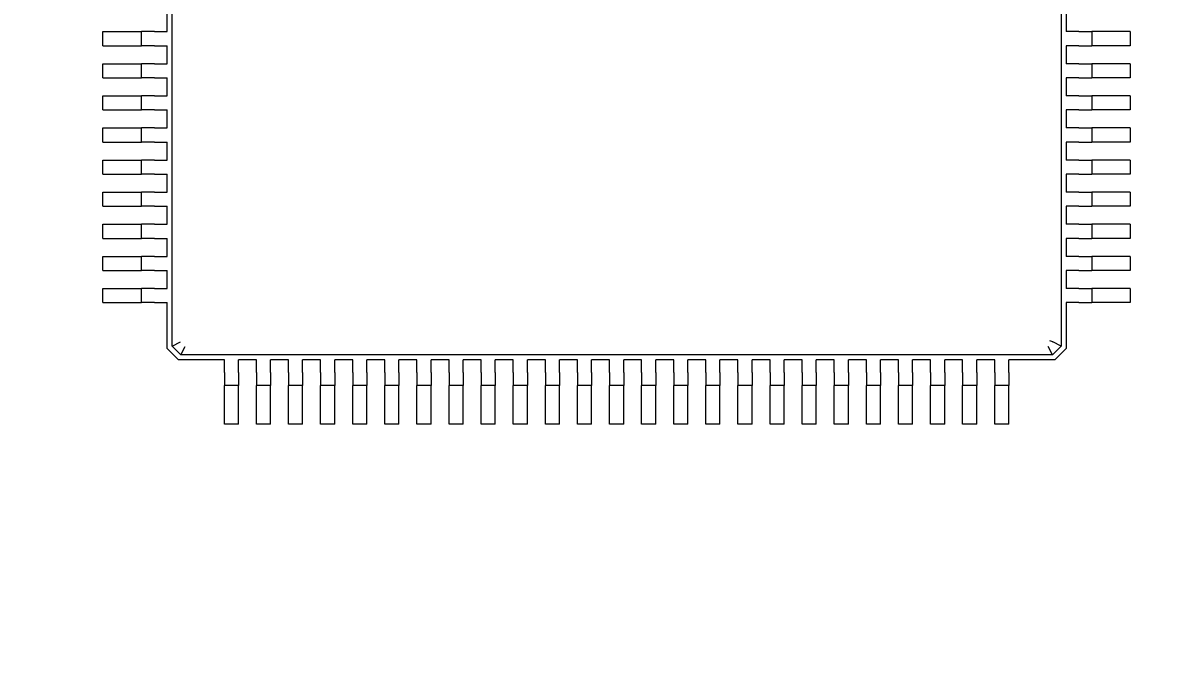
# Model space of a CAD drawing. Header units: millimetres. Extents: x 0 to 420, y 0 to 297.
# Drawn here: x 90.23 to 107.88, y 208.07 to 217.84 of the extents above; entities that cross this region are included whole.
import ezdxf

# ---------------------------------------------------------------- set-up
doc = ezdxf.new("R2010")
doc.units = ezdxf.units.MM
doc.header["$PDSIZE"] = -1
doc.styles.add('СПДС', font='isocpeur.ttf', dxfattribs={"width": 0.9})
doc.dimstyles.new('ISO-25', dxfattribs={"dimtxt": 2.5, "dimasz": 2.5, "dimexe": 1.25, "dimexo": 0.625, "dimtad": 1, "dimtxsty": 'Standard', "dimcen": 2.5, "dimadec": 0, "dimazin": 0, "dimtfac": 1, "dimtmove": 0, "dimatfit": 3, "dimfxl": 1, "dimarcsym": 0})

# ---------------------------------------------------------------- blocks, each defined once
blk = doc.blocks.new('*D35')
at = {"color": 0, "lineweight": -2, "transparency": 16777216}
for p, q in [((66.453, 220.646), (66.453, 165.349)), ((133.433, 220.646), (133.433, 165.349)), ((68.953, 166.349), (130.933, 166.349))]:
    blk.add_line(p, q, dxfattribs=at)
at = {"color": 0, "transparency": 16777216}
for points in [[(68.953, 166.766), (68.953, 165.932), (66.453, 166.349)], [(130.933, 166.766), (130.933, 165.932), (133.433, 166.349)]]:
    blk.add_solid(points, dxfattribs=at)
at = {"layer": 'Defpoints', "color": 0, "transparency": 16777216}
for p in [(66.453, 220.656), (133.433, 220.656), (133.433, 166.349)]:
    blk.add_point(p, dxfattribs=at)
at = {"color": 0, "transparency": 16777216, "insert": (99.943, 171.595), "char_height": 3.5, "attachment_point": 5, "style": 'СПДС'}
blk.add_mtext('66,98{\\fArial|b0|i0|c204|p34;\\H1.08333x;*}', dxfattribs=at)
blk = doc.blocks.new('*D36')
at = {"color": 0, "lineweight": -2, "transparency": 16777216}
for p, q in [((100.511, 253.572), (44.631, 253.572)), ((45.631, 251.072), (45.631, 222.49)), ((45.631, 183.416), (45.631, 211.998)), ((99.991, 180.916), (44.631, 180.916))]:
    blk.add_line(p, q, dxfattribs=at)
at = {"color": 0, "transparency": 16777216}
for points in [[(45.214, 251.072), (46.048, 251.072), (45.631, 253.572)], [(45.214, 183.416), (46.048, 183.416), (45.631, 180.916)]]:
    blk.add_solid(points, dxfattribs=at)
at = {"layer": 'Defpoints', "color": 0, "transparency": 16777216}
for p in [(45.631, 253.572), (100.521, 253.572), (100.001, 180.916)]:
    blk.add_point(p, dxfattribs=at)
at = {"color": 0, "transparency": 16777216, "insert": (45.631, 217.244), "char_height": 3.5, "attachment_point": 5, "style": 'СПДС'}
blk.add_mtext('72,66{\\fArial|b0|i0|c204|p34;\\H1.08333x;*}', dxfattribs=at)
blk = doc.blocks.new('A$Ce8c5e3c3')
at = {"color": 0, "linetype": 'Continuous', "lineweight": 0}
for p, q in [((141.986, -73.448), (141.986, -73.168)), ((142.061, -73.448), (142.061, -73.168)), ((155.911, -73.168), (155.911, -73.448)), ((155.986, -73.168), (155.986, -73.448)), ((140.986, -73.448), (141.486, -73.448)), ((140.986, -73.668), (140.986, -73.448)), ((141.486, -73.448), (141.586, -73.448)), ((141.786, -73.448), (141.586, -73.448)), ((141.586, -73.668), (141.586, -73.448)), ((141.786, -73.448), (141.986, -73.448)), ((142.061, -73.668), (142.061, -73.448)), ((155.911, -73.448), (155.911, -73.668)), ((156.186, -73.448), (155.986, -73.448)), ((156.186, -73.448), (156.386, -73.448)), ((156.486, -73.448), (156.386, -73.448)), ((156.386, -73.448), (156.386, -73.668)), ((156.986, -73.448), (156.486, -73.448)), ((156.986, -73.448), (156.986, -73.668)), ((140.986, -73.668), (141.486, -73.668)), ((141.486, -73.668), (141.586, -73.668)), ((141.786, -73.668), (141.586, -73.668)), ((141.786, -73.668), (141.986, -73.668)), ((141.986, -73.948), (141.986, -73.668)), ((142.061, -73.948), (142.061, -73.668)), ((155.911, -73.668), (155.911, -73.948)), ((155.986, -73.668), (155.986, -73.948)), ((156.186, -73.668), (155.986, -73.668)), ((156.186, -73.668), (156.386, -73.668)), ((156.486, -73.668), (156.386, -73.668)), ((156.986, -73.668), (156.486, -73.668)), ((140.986, -73.948), (141.486, -73.948)), ((140.986, -74.168), (140.986, -73.948)), ((141.486, -73.948), (141.586, -73.948)), ((141.786, -73.948), (141.586, -73.948)), ((141.586, -74.168), (141.586, -73.948)), ((141.786, -73.948), (141.986, -73.948)), ((142.061, -74.168), (142.061, -73.948)), ((155.911, -73.948), (155.911, -74.168)), ((156.186, -73.948), (155.986, -73.948)), ((156.186, -73.948), (156.386, -73.948)), ((156.486, -73.948), (156.386, -73.948)), ((156.386, -73.948), (156.386, -74.168)), ((156.986, -73.948), (156.486, -73.948)), ((156.986, -73.948), (156.986, -74.168)), ((140.986, -74.168), (141.486, -74.168)), ((141.486, -74.168), (141.586, -74.168)), ((141.786, -74.168), (141.586, -74.168)), ((141.786, -74.168), (141.986, -74.168)), ((141.986, -74.448), (141.986, -74.168)), ((142.061, -74.448), (142.061, -74.168)), ((155.911, -74.168), (155.911, -74.448)), ((155.986, -74.168), (155.986, -74.448)), ((156.186, -74.168), (155.986, -74.168)), ((156.186, -74.168), (156.386, -74.168)), ((156.486, -74.168), (156.386, -74.168)), ((156.986, -74.168), (156.486, -74.168)), ((140.986, -74.448), (141.486, -74.448)), ((140.986, -74.668), (140.986, -74.448)), ((141.486, -74.448), (141.586, -74.448)), ((141.786, -74.448), (141.586, -74.448)), ((141.586, -74.668), (141.586, -74.448)), ((141.786, -74.448), (141.986, -74.448)), ((142.061, -74.668), (142.061, -74.448)), ((155.911, -74.448), (155.911, -74.668)), ((156.186, -74.448), (155.986, -74.448)), ((156.186, -74.448), (156.386, -74.448)), ((156.486, -74.448), (156.386, -74.448)), ((156.386, -74.448), (156.386, -74.668)), ((156.986, -74.448), (156.486, -74.448)), ((156.986, -74.448), (156.986, -74.668)), ((140.986, -74.668), (141.486, -74.668)), ((141.486, -74.668), (141.586, -74.668)), ((141.786, -74.668), (141.586, -74.668)), ((141.786, -74.668), (141.986, -74.668)), ((141.986, -74.948), (141.986, -74.668)), ((142.061, -74.948), (142.061, -74.668)), ((155.911, -74.668), (155.911, -74.948)), ((155.986, -74.668), (155.986, -74.948)), ((156.186, -74.668), (155.986, -74.668)), ((156.186, -74.668), (156.386, -74.668)), ((156.486, -74.668), (156.386, -74.668)), ((156.986, -74.668), (156.486, -74.668)), ((140.986, -74.948), (141.486, -74.948)), ((140.986, -75.168), (140.986, -74.948)), ((141.486, -74.948), (141.586, -74.948)), ((141.786, -74.948), (141.586, -74.948)), ((141.586, -75.168), (141.586, -74.948)), ((141.786, -74.948), (141.986, -74.948)), ((142.061, -75.168), (142.061, -74.948)), ((155.911, -74.948), (155.911, -75.168)), ((156.186, -74.948), (155.986, -74.948)), ((156.186, -74.948), (156.386, -74.948)), ((156.486, -74.948), (156.386, -74.948)), ((156.386, -74.948), (156.386, -75.168)), ((156.986, -74.948), (156.486, -74.948)), ((156.986, -74.948), (156.986, -75.168)), ((140.986, -75.168), (141.486, -75.168)), ((141.486, -75.168), (141.586, -75.168)), ((141.786, -75.168), (141.586, -75.168)), ((141.786, -75.168), (141.986, -75.168)), ((141.986, -75.448), (141.986, -75.168)), ((142.061, -75.448), (142.061, -75.168)), ((155.911, -75.168), (155.911, -75.448)), ((155.986, -75.168), (155.986, -75.448)), ((156.186, -75.168), (155.986, -75.168)), ((156.186, -75.168), (156.386, -75.168)), ((156.486, -75.168), (156.386, -75.168)), ((156.986, -75.168), (156.486, -75.168)), ((140.986, -75.448), (141.486, -75.448)), ((140.986, -75.668), (140.986, -75.448)), ((141.486, -75.448), (141.586, -75.448)), ((141.786, -75.448), (141.586, -75.448)), ((141.586, -75.668), (141.586, -75.448)), ((141.786, -75.448), (141.986, -75.448)), ((142.061, -75.668), (142.061, -75.448)), ((155.911, -75.448), (155.911, -75.668)), ((156.186, -75.448), (155.986, -75.448)), ((156.186, -75.448), (156.386, -75.448)), ((156.486, -75.448), (156.386, -75.448)), ((156.386, -75.448), (156.386, -75.668)), ((156.986, -75.448), (156.486, -75.448)), ((156.986, -75.448), (156.986, -75.668)), ((140.986, -75.668), (141.486, -75.668)), ((141.486, -75.668), (141.586, -75.668)), ((141.786, -75.668), (141.586, -75.668)), ((141.786, -75.668), (141.986, -75.668)), ((141.986, -75.948), (141.986, -75.668)), ((142.061, -75.948), (142.061, -75.668)), ((155.911, -75.668), (155.911, -75.948)), ((155.986, -75.668), (155.986, -75.948)), ((156.186, -75.668), (155.986, -75.668)), ((156.186, -75.668), (156.386, -75.668)), ((156.486, -75.668), (156.386, -75.668)), ((156.986, -75.668), (156.486, -75.668)), ((140.986, -75.948), (141.486, -75.948)), ((140.986, -76.168), (140.986, -75.948)), ((141.486, -75.948), (141.586, -75.948)), ((141.786, -75.948), (141.586, -75.948)), ((141.586, -76.168), (141.586, -75.948)), ((141.786, -75.948), (141.986, -75.948)), ((142.061, -76.168), (142.061, -75.948)), ((155.911, -75.948), (155.911, -76.168)), ((156.186, -75.948), (155.986, -75.948)), ((156.186, -75.948), (156.386, -75.948)), ((156.486, -75.948), (156.386, -75.948)), ((156.386, -75.948), (156.386, -76.168)), ((156.986, -75.948), (156.486, -75.948)), ((156.986, -75.948), (156.986, -76.168)), ((140.986, -76.168), (141.486, -76.168)), ((141.486, -76.168), (141.586, -76.168)), ((141.786, -76.168), (141.586, -76.168)), ((141.786, -76.168), (141.986, -76.168)), ((141.986, -76.448), (141.986, -76.168)), ((142.061, -76.448), (142.061, -76.168)), ((155.911, -76.168), (155.911, -76.448)), ((155.986, -76.168), (155.986, -76.448)), ((156.186, -76.168), (155.986, -76.168)), ((156.186, -76.168), (156.386, -76.168)), ((156.486, -76.168), (156.386, -76.168)), ((156.986, -76.168), (156.486, -76.168)), ((140.986, -76.448), (141.486, -76.448)), ((140.986, -76.668), (140.986, -76.448)), ((141.486, -76.448), (141.586, -76.448)), ((141.786, -76.448), (141.586, -76.448)), ((141.586, -76.668), (141.586, -76.448)), ((141.786, -76.448), (141.986, -76.448)), ((142.061, -76.668), (142.061, -76.448)), ((155.911, -76.448), (155.911, -76.668)), ((156.186, -76.448), (155.986, -76.448)), ((156.186, -76.448), (156.386, -76.448)), ((156.486, -76.448), (156.386, -76.448)), ((156.386, -76.448), (156.386, -76.668)), ((156.986, -76.448), (156.486, -76.448)), ((156.986, -76.448), (156.986, -76.668)), ((140.986, -76.668), (141.486, -76.668)), ((141.486, -76.668), (141.586, -76.668)), ((141.786, -76.668), (141.586, -76.668)), ((141.786, -76.668), (141.986, -76.668)), ((141.986, -76.948), (141.986, -76.668)), ((142.061, -76.948), (142.061, -76.668)), ((155.911, -76.668), (155.911, -76.948)), ((155.986, -76.668), (155.986, -76.948)), ((156.186, -76.668), (155.986, -76.668)), ((156.186, -76.668), (156.386, -76.668)), ((156.486, -76.668), (156.386, -76.668)), ((156.986, -76.668), (156.486, -76.668)), ((140.986, -76.948), (141.486, -76.948)), ((140.986, -77.168), (140.986, -76.948)), ((141.486, -76.948), (141.586, -76.948)), ((141.786, -76.948), (141.586, -76.948)), ((141.586, -77.168), (141.586, -76.948)), ((141.786, -76.948), (141.986, -76.948)), ((142.061, -77.168), (142.061, -76.948)), ((155.911, -76.948), (155.911, -77.168)), ((156.186, -76.948), (155.986, -76.948)), ((156.186, -76.948), (156.386, -76.948)), ((156.486, -76.948), (156.386, -76.948)), ((156.386, -76.948), (156.386, -77.168)), ((156.986, -76.948), (156.486, -76.948)), ((156.986, -76.948), (156.986, -77.168)), ((140.986, -77.168), (141.486, -77.168)), ((141.486, -77.168), (141.586, -77.168)), ((141.786, -77.168), (141.586, -77.168)), ((141.786, -77.168), (141.986, -77.168)), ((141.986, -77.448), (141.986, -77.168)), ((142.061, -77.448), (142.061, -77.168)), ((155.911, -77.168), (155.911, -77.448)), ((155.986, -77.168), (155.986, -77.448)), ((156.186, -77.168), (155.986, -77.168)), ((156.186, -77.168), (156.386, -77.168)), ((156.486, -77.168), (156.386, -77.168)), ((156.986, -77.168), (156.486, -77.168)), ((140.986, -77.448), (141.486, -77.448)), ((140.986, -77.668), (140.986, -77.448)), ((141.486, -77.448), (141.586, -77.448)), ((141.786, -77.448), (141.586, -77.448)), ((141.586, -77.668), (141.586, -77.448)), ((141.786, -77.448), (141.986, -77.448)), ((142.061, -77.668), (142.061, -77.448)), ((155.911, -77.448), (155.911, -77.668)), ((156.186, -77.448), (155.986, -77.448)), ((156.186, -77.448), (156.386, -77.448)), ((156.486, -77.448), (156.386, -77.448)), ((156.386, -77.448), (156.386, -77.668)), ((156.986, -77.448), (156.486, -77.448)), ((156.986, -77.448), (156.986, -77.668)), ((140.986, -77.668), (141.486, -77.668)), ((141.486, -77.668), (141.586, -77.668)), ((141.786, -77.668), (141.586, -77.668)), ((141.786, -77.668), (141.986, -77.668)), ((141.986, -78.383), (141.986, -77.668)), ((142.061, -78.346), (142.061, -77.668)), ((155.911, -77.668), (155.911, -78.346)), ((155.986, -77.668), (155.986, -78.383)), ((156.186, -77.668), (155.986, -77.668)), ((156.186, -77.668), (156.386, -77.668)), ((156.486, -77.668), (156.386, -77.668)), ((156.986, -77.668), (156.486, -77.668)), ((142.161, -78.558), (141.986, -78.383)), ((142.061, -78.346), (142.191, -78.281)), ((142.199, -78.483), (142.061, -78.346)), ((142.199, -78.483), (142.264, -78.353)), ((155.774, -78.483), (155.709, -78.353)), ((155.911, -78.346), (155.774, -78.483)), ((155.911, -78.346), (155.781, -78.281)), ((155.986, -78.383), (155.811, -78.558)), ((142.876, -78.558), (142.161, -78.558)), ((142.876, -78.483), (142.199, -78.483)), ((143.096, -78.483), (142.876, -78.483)), ((142.876, -78.758), (142.876, -78.558)), ((143.376, -78.483), (143.096, -78.483)), ((143.376, -78.558), (143.096, -78.558)), ((143.096, -78.758), (143.096, -78.558)), ((143.596, -78.483), (143.376, -78.483)), ((143.376, -78.758), (143.376, -78.558)), ((143.876, -78.483), (143.596, -78.483)), ((143.876, -78.558), (143.596, -78.558)), ((143.596, -78.758), (143.596, -78.558)), ((144.096, -78.483), (143.876, -78.483)), ((143.876, -78.758), (143.876, -78.558)), ((144.376, -78.483), (144.096, -78.483)), ((144.376, -78.558), (144.096, -78.558)), ((144.096, -78.758), (144.096, -78.558)), ((144.596, -78.483), (144.376, -78.483)), ((144.376, -78.758), (144.376, -78.558)), ((144.876, -78.483), (144.596, -78.483)), ((144.876, -78.558), (144.596, -78.558)), ((144.596, -78.758), (144.596, -78.558)), ((145.096, -78.483), (144.876, -78.483)), ((144.876, -78.758), (144.876, -78.558)), ((145.376, -78.483), (145.096, -78.483)), ((145.376, -78.558), (145.096, -78.558)), ((145.096, -78.758), (145.096, -78.558)), ((145.596, -78.483), (145.376, -78.483)), ((145.376, -78.758), (145.376, -78.558)), ((145.876, -78.483), (145.596, -78.483)), ((145.876, -78.558), (145.596, -78.558)), ((145.596, -78.758), (145.596, -78.558)), ((146.096, -78.483), (145.876, -78.483)), ((145.876, -78.758), (145.876, -78.558)), ((146.376, -78.483), (146.096, -78.483)), ((146.376, -78.558), (146.096, -78.558)), ((146.096, -78.758), (146.096, -78.558)), ((146.596, -78.483), (146.376, -78.483)), ((146.376, -78.758), (146.376, -78.558)), ((146.876, -78.483), (146.596, -78.483)), ((146.876, -78.558), (146.596, -78.558)), ((146.596, -78.758), (146.596, -78.558)), ((147.096, -78.483), (146.876, -78.483)), ((146.876, -78.758), (146.876, -78.558)), ((147.376, -78.483), (147.096, -78.483)), ((147.376, -78.558), (147.096, -78.558)), ((147.096, -78.758), (147.096, -78.558)), ((147.596, -78.483), (147.376, -78.483)), ((147.376, -78.758), (147.376, -78.558)), ((147.876, -78.483), (147.596, -78.483)), ((147.876, -78.558), (147.596, -78.558)), ((147.596, -78.758), (147.596, -78.558)), ((148.096, -78.483), (147.876, -78.483)), ((147.876, -78.758), (147.876, -78.558)), ((148.376, -78.483), (148.096, -78.483)), ((148.376, -78.558), (148.096, -78.558)), ((148.096, -78.758), (148.096, -78.558)), ((148.596, -78.483), (148.376, -78.483)), ((148.376, -78.758), (148.376, -78.558)), ((148.876, -78.483), (148.596, -78.483)), ((148.876, -78.558), (148.596, -78.558)), ((148.596, -78.758), (148.596, -78.558)), ((149.096, -78.483), (148.876, -78.483)), ((148.876, -78.758), (148.876, -78.558)), ((149.376, -78.483), (149.096, -78.483)), ((149.376, -78.558), (149.096, -78.558)), ((149.096, -78.758), (149.096, -78.558)), ((149.596, -78.483), (149.376, -78.483)), ((149.376, -78.758), (149.376, -78.558)), ((149.876, -78.483), (149.596, -78.483)), ((149.876, -78.558), (149.596, -78.558)), ((149.596, -78.758), (149.596, -78.558)), ((150.096, -78.483), (149.876, -78.483)), ((149.876, -78.758), (149.876, -78.558)), ((150.376, -78.483), (150.096, -78.483)), ((150.376, -78.558), (150.096, -78.558)), ((150.096, -78.758), (150.096, -78.558)), ((150.596, -78.483), (150.376, -78.483)), ((150.376, -78.758), (150.376, -78.558)), ((150.876, -78.483), (150.596, -78.483)), ((150.876, -78.558), (150.596, -78.558)), ((150.596, -78.758), (150.596, -78.558)), ((151.096, -78.483), (150.876, -78.483)), ((150.876, -78.758), (150.876, -78.558)), ((151.376, -78.483), (151.096, -78.483)), ((151.376, -78.558), (151.096, -78.558)), ((151.096, -78.758), (151.096, -78.558)), ((151.596, -78.483), (151.376, -78.483)), ((151.376, -78.758), (151.376, -78.558)), ((151.876, -78.483), (151.596, -78.483)), ((151.876, -78.558), (151.596, -78.558)), ((151.596, -78.758), (151.596, -78.558)), ((152.096, -78.483), (151.876, -78.483)), ((151.876, -78.758), (151.876, -78.558)), ((152.376, -78.483), (152.096, -78.483)), ((152.376, -78.558), (152.096, -78.558)), ((152.096, -78.758), (152.096, -78.558)), ((152.596, -78.483), (152.376, -78.483)), ((152.376, -78.758), (152.376, -78.558)), ((152.876, -78.483), (152.596, -78.483)), ((152.876, -78.558), (152.596, -78.558)), ((152.596, -78.758), (152.596, -78.558)), ((153.096, -78.483), (152.876, -78.483)), ((152.876, -78.758), (152.876, -78.558)), ((153.376, -78.483), (153.096, -78.483)), ((153.376, -78.558), (153.096, -78.558)), ((153.096, -78.758), (153.096, -78.558)), ((153.596, -78.483), (153.376, -78.483)), ((153.376, -78.758), (153.376, -78.558)), ((153.876, -78.483), (153.596, -78.483)), ((153.876, -78.558), (153.596, -78.558)), ((153.596, -78.758), (153.596, -78.558)), ((154.096, -78.483), (153.876, -78.483)), ((153.876, -78.758), (153.876, -78.558)), ((154.376, -78.483), (154.096, -78.483)), ((154.376, -78.558), (154.096, -78.558)), ((154.096, -78.758), (154.096, -78.558)), ((154.596, -78.483), (154.376, -78.483)), ((154.376, -78.758), (154.376, -78.558)), ((154.876, -78.483), (154.596, -78.483)), ((154.876, -78.558), (154.596, -78.558)), ((154.596, -78.758), (154.596, -78.558)), ((155.096, -78.483), (154.876, -78.483)), ((154.876, -78.758), (154.876, -78.558)), ((155.774, -78.483), (155.096, -78.483)), ((155.811, -78.558), (155.096, -78.558)), ((155.096, -78.758), (155.096, -78.558)), ((142.876, -78.758), (142.876, -78.958)), ((143.096, -78.758), (143.096, -78.958)), ((143.376, -78.758), (143.376, -78.958)), ((143.596, -78.758), (143.596, -78.958)), ((143.876, -78.758), (143.876, -78.958)), ((144.096, -78.758), (144.096, -78.958)), ((144.376, -78.758), (144.376, -78.958)), ((144.596, -78.758), (144.596, -78.958)), ((144.876, -78.758), (144.876, -78.958)), ((145.096, -78.758), (145.096, -78.958)), ((145.376, -78.758), (145.376, -78.958)), ((145.596, -78.758), (145.596, -78.958)), ((145.876, -78.758), (145.876, -78.958)), ((146.096, -78.758), (146.096, -78.958)), ((146.376, -78.758), (146.376, -78.958)), ((146.596, -78.758), (146.596, -78.958)), ((146.876, -78.758), (146.876, -78.958)), ((147.096, -78.758), (147.096, -78.958)), ((147.376, -78.758), (147.376, -78.958)), ((147.596, -78.758), (147.596, -78.958)), ((147.876, -78.758), (147.876, -78.958)), ((148.096, -78.758), (148.096, -78.958)), ((148.376, -78.758), (148.376, -78.958)), ((148.596, -78.758), (148.596, -78.958)), ((148.876, -78.758), (148.876, -78.958)), ((149.096, -78.758), (149.096, -78.958)), ((149.376, -78.758), (149.376, -78.958)), ((149.596, -78.758), (149.596, -78.958)), ((149.876, -78.758), (149.876, -78.958)), ((150.096, -78.758), (150.096, -78.958)), ((150.376, -78.758), (150.376, -78.958)), ((150.596, -78.758), (150.596, -78.958)), ((150.876, -78.758), (150.876, -78.958)), ((151.096, -78.758), (151.096, -78.958)), ((151.376, -78.758), (151.376, -78.958)), ((151.596, -78.758), (151.596, -78.958)), ((151.876, -78.758), (151.876, -78.958)), ((152.096, -78.758), (152.096, -78.958)), ((152.376, -78.758), (152.376, -78.958)), ((152.596, -78.758), (152.596, -78.958)), ((152.876, -78.758), (152.876, -78.958)), ((153.096, -78.758), (153.096, -78.958)), ((153.376, -78.758), (153.376, -78.958)), ((153.596, -78.758), (153.596, -78.958)), ((153.876, -78.758), (153.876, -78.958)), ((154.096, -78.758), (154.096, -78.958)), ((154.376, -78.758), (154.376, -78.958)), ((154.596, -78.758), (154.596, -78.958)), ((154.876, -78.758), (154.876, -78.958)), ((155.096, -78.758), (155.096, -78.958)), ((142.876, -79.058), (142.876, -78.958)), ((143.096, -78.958), (142.876, -78.958)), ((142.876, -79.558), (142.876, -79.058)), ((143.096, -79.058), (143.096, -78.958)), ((143.096, -79.558), (143.096, -79.058)), ((143.376, -79.058), (143.376, -78.958)), ((143.596, -78.958), (143.376, -78.958)), ((143.376, -79.558), (143.376, -79.058)), ((143.596, -79.058), (143.596, -78.958)), ((143.596, -79.558), (143.596, -79.058)), ((143.876, -79.058), (143.876, -78.958)), ((144.096, -78.958), (143.876, -78.958)), ((143.876, -79.558), (143.876, -79.058)), ((144.096, -79.058), (144.096, -78.958)), ((144.096, -79.558), (144.096, -79.058)), ((144.376, -79.058), (144.376, -78.958)), ((144.596, -78.958), (144.376, -78.958)), ((144.376, -79.558), (144.376, -79.058)), ((144.596, -79.058), (144.596, -78.958)), ((144.596, -79.558), (144.596, -79.058)), ((144.876, -79.058), (144.876, -78.958)), ((145.096, -78.958), (144.876, -78.958)), ((144.876, -79.558), (144.876, -79.058)), ((145.096, -79.058), (145.096, -78.958)), ((145.096, -79.558), (145.096, -79.058)), ((145.376, -79.058), (145.376, -78.958)), ((145.596, -78.958), (145.376, -78.958)), ((145.376, -79.558), (145.376, -79.058)), ((145.596, -79.058), (145.596, -78.958)), ((145.596, -79.558), (145.596, -79.058)), ((145.876, -79.058), (145.876, -78.958)), ((146.096, -78.958), (145.876, -78.958)), ((145.876, -79.558), (145.876, -79.058)), ((146.096, -79.058), (146.096, -78.958)), ((146.096, -79.558), (146.096, -79.058)), ((146.376, -79.058), (146.376, -78.958)), ((146.596, -78.958), (146.376, -78.958)), ((146.376, -79.558), (146.376, -79.058)), ((146.596, -79.058), (146.596, -78.958)), ((146.596, -79.558), (146.596, -79.058)), ((146.876, -79.058), (146.876, -78.958)), ((147.096, -78.958), (146.876, -78.958)), ((146.876, -79.558), (146.876, -79.058)), ((147.096, -79.058), (147.096, -78.958)), ((147.096, -79.558), (147.096, -79.058)), ((147.376, -79.058), (147.376, -78.958)), ((147.596, -78.958), (147.376, -78.958)), ((147.376, -79.558), (147.376, -79.058)), ((147.596, -79.058), (147.596, -78.958)), ((147.596, -79.558), (147.596, -79.058)), ((147.876, -79.058), (147.876, -78.958)), ((148.096, -78.958), (147.876, -78.958)), ((147.876, -79.558), (147.876, -79.058)), ((148.096, -79.058), (148.096, -78.958)), ((148.096, -79.558), (148.096, -79.058)), ((148.376, -79.058), (148.376, -78.958)), ((148.596, -78.958), (148.376, -78.958)), ((148.376, -79.558), (148.376, -79.058)), ((148.596, -79.058), (148.596, -78.958)), ((148.596, -79.558), (148.596, -79.058)), ((148.876, -79.058), (148.876, -78.958)), ((149.096, -78.958), (148.876, -78.958)), ((148.876, -79.558), (148.876, -79.058)), ((149.096, -79.058), (149.096, -78.958)), ((149.096, -79.558), (149.096, -79.058)), ((149.376, -79.058), (149.376, -78.958)), ((149.596, -78.958), (149.376, -78.958)), ((149.376, -79.558), (149.376, -79.058)), ((149.596, -79.058), (149.596, -78.958)), ((149.596, -79.558), (149.596, -79.058)), ((149.876, -79.058), (149.876, -78.958)), ((150.096, -78.958), (149.876, -78.958)), ((149.876, -79.558), (149.876, -79.058)), ((150.096, -79.058), (150.096, -78.958)), ((150.096, -79.558), (150.096, -79.058)), ((150.376, -79.058), (150.376, -78.958)), ((150.596, -78.958), (150.376, -78.958)), ((150.376, -79.558), (150.376, -79.058)), ((150.596, -79.058), (150.596, -78.958)), ((150.596, -79.558), (150.596, -79.058)), ((150.876, -79.058), (150.876, -78.958)), ((151.096, -78.958), (150.876, -78.958)), ((150.876, -79.558), (150.876, -79.058)), ((151.096, -79.058), (151.096, -78.958)), ((151.096, -79.558), (151.096, -79.058)), ((151.376, -79.058), (151.376, -78.958)), ((151.596, -78.958), (151.376, -78.958)), ((151.376, -79.558), (151.376, -79.058)), ((151.596, -79.058), (151.596, -78.958)), ((151.596, -79.558), (151.596, -79.058)), ((151.876, -79.058), (151.876, -78.958)), ((152.096, -78.958), (151.876, -78.958)), ((151.876, -79.558), (151.876, -79.058)), ((152.096, -79.058), (152.096, -78.958)), ((152.096, -79.558), (152.096, -79.058)), ((152.376, -79.058), (152.376, -78.958)), ((152.596, -78.958), (152.376, -78.958)), ((152.376, -79.558), (152.376, -79.058)), ((152.596, -79.058), (152.596, -78.958)), ((152.596, -79.558), (152.596, -79.058)), ((152.876, -79.058), (152.876, -78.958)), ((153.096, -78.958), (152.876, -78.958)), ((152.876, -79.558), (152.876, -79.058)), ((153.096, -79.058), (153.096, -78.958)), ((153.096, -79.558), (153.096, -79.058)), ((153.376, -79.058), (153.376, -78.958)), ((153.596, -78.958), (153.376, -78.958)), ((153.376, -79.558), (153.376, -79.058)), ((153.596, -79.058), (153.596, -78.958)), ((153.596, -79.558), (153.596, -79.058)), ((153.876, -79.058), (153.876, -78.958)), ((154.096, -78.958), (153.876, -78.958)), ((153.876, -79.558), (153.876, -79.058)), ((154.096, -79.058), (154.096, -78.958)), ((154.096, -79.558), (154.096, -79.058)), ((154.376, -79.058), (154.376, -78.958)), ((154.596, -78.958), (154.376, -78.958)), ((154.376, -79.558), (154.376, -79.058)), ((154.596, -79.058), (154.596, -78.958)), ((154.596, -79.558), (154.596, -79.058)), ((154.876, -79.058), (154.876, -78.958)), ((155.096, -78.958), (154.876, -78.958)), ((154.876, -79.558), (154.876, -79.058)), ((155.096, -79.058), (155.096, -78.958)), ((155.096, -79.558), (155.096, -79.058)), ((143.096, -79.558), (142.876, -79.558)), ((143.596, -79.558), (143.376, -79.558)), ((144.096, -79.558), (143.876, -79.558)), ((144.596, -79.558), (144.376, -79.558)), ((145.096, -79.558), (144.876, -79.558)), ((145.596, -79.558), (145.376, -79.558)), ((146.096, -79.558), (145.876, -79.558)), ((146.596, -79.558), (146.376, -79.558)), ((147.096, -79.558), (146.876, -79.558)), ((147.596, -79.558), (147.376, -79.558)), ((148.096, -79.558), (147.876, -79.558)), ((148.596, -79.558), (148.376, -79.558)), ((149.096, -79.558), (148.876, -79.558)), ((149.596, -79.558), (149.376, -79.558)), ((150.096, -79.558), (149.876, -79.558)), ((150.596, -79.558), (150.376, -79.558)), ((151.096, -79.558), (150.876, -79.558)), ((151.596, -79.558), (151.376, -79.558)), ((152.096, -79.558), (151.876, -79.558)), ((152.596, -79.558), (152.376, -79.558)), ((153.096, -79.558), (152.876, -79.558)), ((153.596, -79.558), (153.376, -79.558)), ((154.096, -79.558), (153.876, -79.558)), ((154.596, -79.558), (154.376, -79.558)), ((155.096, -79.558), (154.876, -79.558))]:
    blk.add_line(p, q, dxfattribs=at)
at = {"color": 0, "linetype": 'Continuous', "lineweight": 0, "extrusion": (0, 0, -1)}
blk.add_ellipse((155.733, -78.261), major_axis=(0.05, -0.0207), ratio=0, start_param=0.221737, end_param=1.570791, dxfattribs=at)

msp = doc.modelspace()

# ---------------------------------------------------------------- block references
msp.add_blockref('A$Ce8c5e3c3', (-49.508, 291.152))

# ---------------------------------------------------------------- dimensions: what is measured, and where the dimension line sits
dim = msp.add_linear_dim(base=(45.631, 253.572), p1=(100.001, 180.916), p2=(100.521, 253.572), angle=90, text='<>{\\fArial|b0|i0|c204|p34;\\H1.08333x;*}', dimstyle='ISO-25', override={"dimtxt": 3.5, "dimexe": 1, "dimexo": 0.01, "dimgap": 3, "dimtih": 1, "dimtoh": 1, "dimzin": 0, "dimtxsty": 'СПДС', "dimadec": 2, "dimtdec": 3, "dimtzin": 0})
dim.commit()
dim.dimension.update_dxf_attribs({"geometry": '*D36', "text_midpoint": (45.631, 217.244)})
dim = msp.add_linear_dim(base=(133.433, 166.349), p1=(66.453, 220.656), p2=(133.433, 220.656), text='<>{\\fArial|b0|i0|c204|p34;\\H1.08333x;*}', dimstyle='ISO-25', override={"dimtxt": 3.5, "dimasz": 2.5, "dimexe": 1, "dimexo": 0.01, "dimgap": 3, "dimtih": 1, "dimtoh": 1, "dimzin": 0, "dimtxsty": 'СПДС', "dimadec": 2, "dimtdec": 3, "dimtzin": 0})
dim.commit()
dim.dimension.update_dxf_attribs({"geometry": '*D35', "text_midpoint": (99.943, 171.595)})

doc.saveas('drawing.dxf')
